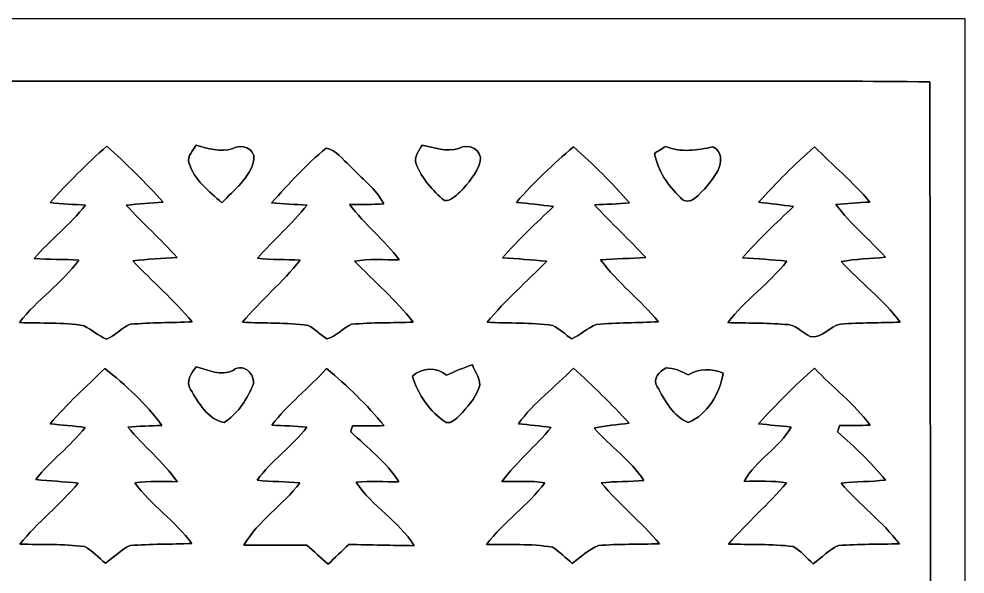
# Model space of a CAD drawing. Header units: centimetres. Extents: x -16.8 to 16.8, y -16.7 to 16.7.
# Drawn here: x 2.31 to 16.77, y 8.18 to 16.67 of the extents above; entities that cross this region are included whole.
import ezdxf

# ---------------------------------------------------------------- set-up
doc = ezdxf.new("R2010")
doc.units = ezdxf.units.CM
doc.header["$MEASUREMENT"] = 0
doc.layers.add('Layer 1', color=7, linetype='Continuous')

msp = doc.modelspace()

# ---------------------------------------------------------------- linework, layer by layer
at = {"layer": 'Layer 1', "color": 7}
for points, knots in [([(-16.77458, 16.66875), (-16.77458, 16.66875), (16.77458, 16.66875), (16.77458, 16.66875), (16.77458, 16.66875), (16.77458, 16.66875), (16.77458, -16.66875), (16.77458, -16.66875), (16.77458, -16.66875), (16.77458, -16.66875), (-16.77458, -16.66875), (-16.77458, -16.66875), (-16.77458, -16.66875), (-16.77458, -16.66875), (-16.77458, 16.66875), (-16.77458, 16.66875), (-16.77458, 16.66875), (-16.77458, 16.66875), (-16.77458, 16.66875), (-16.77458, 16.66875)], [0, 0, 0, 0, 0.16666667, 0.16666667, 0.16666667, 0.16666667, 0.33333333, 0.33333333, 0.33333333, 0.33333333, 0.5, 0.5, 0.5, 0.5, 0.66666667, 0.66666667, 0.66666667, 0.66666667, 1, 1, 1, 1]), ([(-16.24506, 15.71625), (-16.24577, 7.88458), (-16.24542, 0.05292), (-16.24542, -7.77875), (-16.24542, -7.77875), (-16.23801, -10.61014), (-16.26059, -13.44189), (-16.23413, -16.27293), (-16.23413, -16.27293), (-5.78379, -16.29198), (4.66619, -16.27329), (15.11653, -16.28211), (15.11653, -16.28211), (15.49224, -16.28281), (15.86865, -16.27858), (16.24436, -16.25494), (16.24436, -16.25494), (16.23942, -5.60176), (16.25953, 5.05213), (16.23448, 15.70531), (16.23448, 15.70531), (14.40356, 15.73071), (12.57265, 15.70919), (10.74208, 15.71625), (10.74208, 15.71625), (1.74625, 15.71625), (-7.24958, 15.7166), (-16.24506, 15.71625)], [0, 0, 0, 0, 0.125, 0.125, 0.125, 0.125, 0.25, 0.25, 0.25, 0.25, 0.375, 0.375, 0.375, 0.375, 0.5, 0.5, 0.5, 0.5, 0.625, 0.625, 0.625, 0.625, 0.75, 0.75, 0.75, 0.75, 1, 1, 1, 1]), ([(5.01932, 14.73764), (5.19994, 14.68437), (5.38974, 14.62687), (5.57671, 14.68579), (5.57671, 14.68579), (5.70936, 14.76904), (5.91891, 14.6872), (5.90268, 14.52069), (5.90268, 14.52069), (5.84588, 14.23811), (5.59647, 14.05396), (5.40949, 13.85535), (5.40949, 13.85535), (5.21829, 14.03526), (4.98052, 14.20495), (4.9089, 14.4713), (4.9089, 14.4713), (4.87609, 14.57501), (4.97452, 14.65509), (5.01932, 14.73764)], [0, 0, 0, 0, 0.16666667, 0.16666667, 0.16666667, 0.16666667, 0.33333333, 0.33333333, 0.33333333, 0.33333333, 0.5, 0.5, 0.5, 0.5, 0.66666667, 0.66666667, 0.66666667, 0.66666667, 1, 1, 1, 1]), ([(8.47302, 14.73941), (8.65611, 14.69919), (8.84484, 14.63216), (9.03323, 14.68614), (9.03323, 14.68614), (9.18386, 14.77927), (9.39871, 14.66391), (9.36202, 14.48611), (9.36202, 14.48611), (9.30663, 14.30655), (9.18034, 14.1538), (9.05051, 14.02115), (9.05051, 14.02115), (8.98243, 13.96436), (8.91152, 13.88181), (8.81486, 13.88957), (8.81486, 13.88957), (8.63565, 14.04302), (8.4642, 14.22717), (8.38024, 14.45119), (8.38024, 14.45119), (8.3379, 14.55773), (8.42998, 14.6498), (8.47302, 14.73941)], [0, 0, 0, 0, 0.14285714, 0.14285714, 0.14285714, 0.14285714, 0.28571429, 0.28571429, 0.28571429, 0.28571429, 0.42857143, 0.42857143, 0.42857143, 0.42857143, 0.57142857, 0.57142857, 0.57142857, 0.57142857, 0.71428571, 0.71428571, 0.71428571, 0.71428571, 1, 1, 1, 1]), ([(2.78377, 13.85923), (3.05717, 14.16156), (3.34363, 14.45295), (3.6516, 14.72071), (3.6516, 14.72071), (3.9564, 14.45472), (4.23933, 14.16473), (4.5145, 13.86805), (4.5145, 13.86805), (4.32506, 13.85252), (4.13667, 13.84582), (3.94935, 13.8176), (3.94935, 13.8176), (4.20088, 13.5449), (4.47851, 13.2969), (4.72722, 13.02103), (4.72722, 13.02103), (4.50039, 13.00409), (4.27355, 12.99527), (4.04812, 12.96776), (4.04812, 12.96776), (4.34975, 12.6559), (4.67713, 12.36839), (4.95935, 12.03748), (4.95935, 12.03748), (4.64256, 12.01949), (4.32435, 12.02655), (4.00826, 11.99797), (4.00826, 11.99797), (3.87844, 11.94082), (3.78001, 11.8297), (3.64984, 11.77255), (3.64984, 11.77255), (3.52425, 11.81911), (3.42371, 11.91472), (3.30588, 11.97504), (3.30588, 11.97504), (2.97956, 12.03149), (2.64654, 12.01032), (2.3174, 12.02514), (2.3174, 12.02514), (2.58304, 12.37721), (2.96721, 12.62062), (3.22439, 12.98081), (3.22439, 12.98081), (2.99685, 12.99175), (2.77001, 12.98787), (2.54318, 13.00374), (2.54318, 13.00374), (2.78765, 13.29161), (3.09421, 13.52162), (3.32634, 13.82042), (3.32634, 13.82042), (3.14466, 13.83489), (2.96333, 13.83065), (2.78377, 13.85923)], [0, 0, 0, 0, 0.06666667, 0.06666667, 0.06666667, 0.06666667, 0.13333333, 0.13333333, 0.13333333, 0.13333333, 0.2, 0.2, 0.2, 0.2, 0.26666667, 0.26666667, 0.26666667, 0.26666667, 0.33333333, 0.33333333, 0.33333333, 0.33333333, 0.4, 0.4, 0.4, 0.4, 0.46666667, 0.46666667, 0.46666667, 0.46666667, 0.53333333, 0.53333333, 0.53333333, 0.53333333, 0.6, 0.6, 0.6, 0.6, 0.66666667, 0.66666667, 0.66666667, 0.66666667, 0.73333333, 0.73333333, 0.73333333, 0.73333333, 0.8, 0.8, 0.8, 0.8, 0.86666667, 0.86666667, 0.86666667, 0.86666667, 1, 1, 1, 1]), ([(7.00581, 14.69214), (7.16068, 14.66709), (7.2517, 14.51469), (7.36812, 14.42367), (7.36812, 14.42367), (7.54204, 14.23211), (7.77028, 14.07548), (7.88776, 13.83947), (7.88776, 13.83947), (7.71313, 13.82783), (7.53816, 13.83489), (7.36424, 13.8303), (7.36424, 13.8303), (7.59284, 13.52621), (7.89552, 13.28737), (8.12377, 12.98328), (8.12377, 12.98328), (7.89481, 12.98222), (7.66374, 13.00445), (7.43761, 12.96317), (7.43761, 12.96317), (7.74312, 12.65837), (8.06732, 12.3698), (8.3372, 12.03149), (8.3372, 12.03149), (8.02287, 12.01843), (7.70784, 12.02725), (7.39528, 11.99833), (7.39528, 11.99833), (7.25981, 11.94012), (7.15998, 11.81488), (7.0164, 11.77396), (7.0164, 11.77396), (6.91762, 11.83781), (6.83542, 11.92495), (6.73171, 11.98069), (6.73171, 11.98069), (6.39833, 12.02761), (6.06143, 12.00997), (5.72699, 12.03113), (5.72699, 12.03113), (6.00498, 12.36204), (6.33977, 12.64109), (6.61035, 12.97834), (6.61035, 12.97834), (6.39233, 12.99139), (6.17467, 12.98222), (5.95771, 13.00762), (5.95771, 13.00762), (6.19972, 13.28843), (6.48335, 13.53114), (6.71442, 13.82148), (6.71442, 13.82148), (6.53239, 13.83524), (6.35141, 13.83347), (6.17079, 13.85605), (6.17079, 13.85605), (6.43643, 14.14639), (6.70031, 14.44272), (7.00581, 14.69214)], [0, 0, 0, 0, 0.0625, 0.0625, 0.0625, 0.0625, 0.125, 0.125, 0.125, 0.125, 0.1875, 0.1875, 0.1875, 0.1875, 0.25, 0.25, 0.25, 0.25, 0.3125, 0.3125, 0.3125, 0.3125, 0.375, 0.375, 0.375, 0.375, 0.4375, 0.4375, 0.4375, 0.4375, 0.5, 0.5, 0.5, 0.5, 0.5625, 0.5625, 0.5625, 0.5625, 0.625, 0.625, 0.625, 0.625, 0.6875, 0.6875, 0.6875, 0.6875, 0.75, 0.75, 0.75, 0.75, 0.8125, 0.8125, 0.8125, 0.8125, 0.875, 0.875, 0.875, 0.875, 1, 1, 1, 1]), ([(9.91411, 13.86311), (10.18152, 14.16897), (10.47679, 14.44942), (10.78689, 14.71189), (10.78689, 14.71189), (11.09098, 14.44625), (11.37497, 14.15803), (11.64519, 13.85782), (11.64519, 13.85782), (11.46739, 13.83277), (11.28536, 13.837), (11.10756, 13.82466), (11.10756, 13.82466), (11.36156, 13.54878), (11.64026, 13.29655), (11.89108, 13.01715), (11.89108, 13.01715), (11.66036, 13.00621), (11.43035, 12.9988), (11.20069, 12.98504), (11.20069, 12.98504), (11.4614, 12.63932), (11.80747, 12.36909), (12.08581, 12.03819), (12.08581, 12.03819), (11.76972, 12.01914), (11.45187, 12.02655), (11.13755, 11.99374), (11.13755, 11.99374), (11.00067, 11.94259), (10.89413, 11.83358), (10.76043, 11.77784), (10.76043, 11.77784), (10.66059, 11.84099), (10.57592, 11.92565), (10.4708, 11.97927), (10.4708, 11.97927), (10.13777, 12.02796), (9.80087, 12.00961), (9.46644, 12.03113), (9.46644, 12.03113), (9.74619, 12.36486), (10.07251, 12.65343), (10.37802, 12.96211), (10.37802, 12.96211), (10.15259, 12.98469), (9.92717, 12.99916), (9.70209, 13.01538), (9.70209, 13.01538), (9.94481, 13.29302), (10.21503, 13.54455), (10.48138, 13.7989), (10.48138, 13.7989), (10.29264, 13.82607), (10.1032, 13.84265), (9.91411, 13.86311)], [0, 0, 0, 0, 0.06666667, 0.06666667, 0.06666667, 0.06666667, 0.13333333, 0.13333333, 0.13333333, 0.13333333, 0.2, 0.2, 0.2, 0.2, 0.26666667, 0.26666667, 0.26666667, 0.26666667, 0.33333333, 0.33333333, 0.33333333, 0.33333333, 0.4, 0.4, 0.4, 0.4, 0.46666667, 0.46666667, 0.46666667, 0.46666667, 0.53333333, 0.53333333, 0.53333333, 0.53333333, 0.6, 0.6, 0.6, 0.6, 0.66666667, 0.66666667, 0.66666667, 0.66666667, 0.73333333, 0.73333333, 0.73333333, 0.73333333, 0.8, 0.8, 0.8, 0.8, 0.86666667, 0.86666667, 0.86666667, 0.86666667, 1, 1, 1, 1]), ([(12.19517, 14.71789), (12.43471, 14.61735), (12.67777, 14.66286), (12.91978, 14.71224), (12.91978, 14.71224), (13.06336, 14.65086), (13.05948, 14.46777), (12.99351, 14.34712), (12.99351, 14.34712), (12.90073, 14.18766), (12.78255, 14.04056), (12.63897, 13.92449), (12.63897, 13.92449), (12.579, 13.87263), (12.46964, 13.85923), (12.42342, 13.93966), (12.42342, 13.93966), (12.23151, 14.11993), (12.07382, 14.34818), (12.02761, 14.61206), (12.02761, 14.61206), (12.08299, 14.64698), (12.13908, 14.68261), (12.19517, 14.71789)], [0, 0, 0, 0, 0.14285714, 0.14285714, 0.14285714, 0.14285714, 0.28571429, 0.28571429, 0.28571429, 0.28571429, 0.42857143, 0.42857143, 0.42857143, 0.42857143, 0.57142857, 0.57142857, 0.57142857, 0.57142857, 0.71428571, 0.71428571, 0.71428571, 0.71428571, 1, 1, 1, 1]), ([(13.61863, 13.86346), (13.88674, 14.16191), (14.17073, 14.44625), (14.47059, 14.71366), (14.47059, 14.71366), (14.75211, 14.43143), (15.06079, 14.17496), (15.31761, 13.8684), (15.31761, 13.8684), (15.14369, 13.8557), (14.97224, 13.84441), (14.80009, 13.82995), (14.80009, 13.82995), (15.02022, 13.53291), (15.31056, 13.29761), (15.55679, 13.0235), (15.55679, 13.0235), (15.32996, 13.00268), (15.10242, 12.99739), (14.87876, 12.95717), (14.87876, 12.95717), (15.17156, 12.64109), (15.5261, 12.38074), (15.78222, 12.03113), (15.78222, 12.03113), (15.47812, 12.02055), (15.17368, 12.02302), (14.87099, 12.00079), (14.87099, 12.00079), (14.70342, 11.96975), (14.59159, 11.78101), (14.40815, 11.80924), (14.40815, 11.80924), (14.27833, 11.87309), (14.17955, 12.00362), (14.02009, 11.99621), (14.02009, 11.99621), (13.72941, 12.0209), (13.43836, 12.01349), (13.14767, 12.02443), (13.14767, 12.02443), (13.40979, 12.37192), (13.78303, 12.61745), (14.04761, 12.96352), (14.04761, 12.96352), (13.82183, 12.9854), (13.59606, 12.99951), (13.37098, 13.01503), (13.37098, 13.01503), (13.61369, 13.29267), (13.88357, 13.5442), (14.15027, 13.79855), (14.15027, 13.79855), (13.97317, 13.8243), (13.79573, 13.843), (13.61863, 13.86346)], [0, 0, 0, 0, 0.06666667, 0.06666667, 0.06666667, 0.06666667, 0.13333333, 0.13333333, 0.13333333, 0.13333333, 0.2, 0.2, 0.2, 0.2, 0.26666667, 0.26666667, 0.26666667, 0.26666667, 0.33333333, 0.33333333, 0.33333333, 0.33333333, 0.4, 0.4, 0.4, 0.4, 0.46666667, 0.46666667, 0.46666667, 0.46666667, 0.53333333, 0.53333333, 0.53333333, 0.53333333, 0.6, 0.6, 0.6, 0.6, 0.66666667, 0.66666667, 0.66666667, 0.66666667, 0.73333333, 0.73333333, 0.73333333, 0.73333333, 0.8, 0.8, 0.8, 0.8, 0.86666667, 0.86666667, 0.86666667, 0.86666667, 1, 1, 1, 1]), ([(5.01791, 11.3471), (5.20206, 11.29594), (5.39538, 11.20493), (5.58271, 11.29347), (5.58271, 11.29347), (5.75204, 11.43071), (5.97076, 11.18905), (5.87057, 11.02995), (5.87057, 11.02995), (5.77286, 10.82675), (5.64303, 10.61508), (5.44548, 10.4962), (5.44548, 10.4962), (5.2003, 10.53747), (5.05072, 10.79959), (4.93395, 11.00208), (4.93395, 11.00208), (4.85105, 11.12591), (4.94347, 11.24832), (5.01791, 11.3471)], [0, 0, 0, 0, 0.16666667, 0.16666667, 0.16666667, 0.16666667, 0.33333333, 0.33333333, 0.33333333, 0.33333333, 0.5, 0.5, 0.5, 0.5, 0.66666667, 0.66666667, 0.66666667, 0.66666667, 1, 1, 1, 1]), ([(2.78377, 10.47609), (3.03918, 10.78054), (3.34222, 11.04089), (3.62021, 11.32417), (3.62021, 11.32417), (3.94264, 11.06734), (4.24886, 10.78547), (4.49439, 10.45245), (4.49439, 10.45245), (4.32012, 10.4454), (4.14584, 10.44011), (3.97228, 10.42494), (3.97228, 10.42494), (4.21675, 10.13919), (4.50815, 9.89506), (4.7311, 9.59062), (4.7311, 9.59062), (4.51379, 9.59097), (4.29542, 9.60367), (4.07917, 9.57404), (4.07917, 9.57404), (4.33035, 9.22902), (4.69971, 8.98984), (4.953, 8.64552), (4.953, 8.64552), (4.63762, 8.63177), (4.32153, 8.63882), (4.0072, 8.61377), (4.0072, 8.61377), (3.8668, 8.55027), (3.75603, 8.43421), (3.63114, 8.34496), (3.63114, 8.34496), (3.52531, 8.42962), (3.43323, 8.53475), (3.31294, 8.59861), (3.31294, 8.59861), (2.98485, 8.63953), (2.65395, 8.62612), (2.32481, 8.636), (2.32481, 8.636), (2.59292, 8.9722), (2.93899, 9.23643), (3.21345, 9.56733), (3.21345, 9.56733), (2.99826, 9.59167), (2.78201, 9.60226), (2.56681, 9.62237), (2.56681, 9.62237), (2.78906, 9.91517), (3.09633, 10.13072), (3.32281, 10.4207), (3.32281, 10.4207), (3.1429, 10.44187), (2.96333, 10.45774), (2.78377, 10.47609)], [0, 0, 0, 0, 0.06666667, 0.06666667, 0.06666667, 0.06666667, 0.13333333, 0.13333333, 0.13333333, 0.13333333, 0.2, 0.2, 0.2, 0.2, 0.26666667, 0.26666667, 0.26666667, 0.26666667, 0.33333333, 0.33333333, 0.33333333, 0.33333333, 0.4, 0.4, 0.4, 0.4, 0.46666667, 0.46666667, 0.46666667, 0.46666667, 0.53333333, 0.53333333, 0.53333333, 0.53333333, 0.6, 0.6, 0.6, 0.6, 0.66666667, 0.66666667, 0.66666667, 0.66666667, 0.73333333, 0.73333333, 0.73333333, 0.73333333, 0.8, 0.8, 0.8, 0.8, 0.86666667, 0.86666667, 0.86666667, 0.86666667, 1, 1, 1, 1]), ([(6.17573, 10.45527), (6.41985, 10.77701), (6.74299, 11.02325), (7.01252, 11.32134), (7.01252, 11.32134), (7.33213, 11.05782), (7.62776, 10.76537), (7.89411, 10.44857), (7.89411, 10.44857), (7.73254, 10.44399), (7.56955, 10.44751), (7.40869, 10.4454), (7.40869, 10.4454), (7.40234, 10.42211), (7.38893, 10.37519), (7.38223, 10.35191), (7.38223, 10.35191), (7.64117, 10.11343), (7.92515, 9.88907), (8.11742, 9.58991), (8.11742, 9.58991), (7.89905, 9.5885), (7.68068, 9.60226), (7.46301, 9.5825), (7.46301, 9.5825), (7.70502, 9.21173), (8.11883, 8.98913), (8.35342, 8.61201), (8.35342, 8.61201), (8.01934, 8.61448), (7.68526, 8.62683), (7.35189, 8.63), (7.35189, 8.63), (7.24606, 8.53052), (7.14163, 8.42962), (7.0358, 8.32979), (7.0358, 8.32979), (6.92573, 8.42469), (6.81778, 8.52311), (6.71019, 8.61942), (6.71019, 8.61942), (6.38881, 8.6233), (6.06813, 8.6173), (5.7471, 8.61836), (5.7471, 8.61836), (5.969, 8.99195), (6.34365, 9.23431), (6.60576, 9.57474), (6.60576, 9.57474), (6.38739, 9.59062), (6.16832, 9.58991), (5.9503, 9.61425), (5.9503, 9.61425), (6.16832, 9.91552), (6.48547, 10.12825), (6.71054, 10.42388), (6.71054, 10.42388), (6.53239, 10.44222), (6.35423, 10.44646), (6.17573, 10.45527)], [0, 0, 0, 0, 0.0625, 0.0625, 0.0625, 0.0625, 0.125, 0.125, 0.125, 0.125, 0.1875, 0.1875, 0.1875, 0.1875, 0.25, 0.25, 0.25, 0.25, 0.3125, 0.3125, 0.3125, 0.3125, 0.375, 0.375, 0.375, 0.375, 0.4375, 0.4375, 0.4375, 0.4375, 0.5, 0.5, 0.5, 0.5, 0.5625, 0.5625, 0.5625, 0.5625, 0.625, 0.625, 0.625, 0.625, 0.6875, 0.6875, 0.6875, 0.6875, 0.75, 0.75, 0.75, 0.75, 0.8125, 0.8125, 0.8125, 0.8125, 0.875, 0.875, 0.875, 0.875, 1, 1, 1, 1]), ([(8.32485, 11.20599), (8.47584, 11.33475), (8.6935, 11.35098), (8.84731, 11.21833), (8.84731, 11.21833), (8.97608, 11.27866), (9.1059, 11.33404), (9.24207, 11.37708), (9.24207, 11.37708), (9.27911, 11.26278), (9.39412, 11.14707), (9.3405, 11.01937), (9.3405, 11.01937), (9.28123, 10.85885), (9.15952, 10.72833), (9.04522, 10.6045), (9.04522, 10.6045), (8.99019, 10.55264), (8.92634, 10.47926), (8.84132, 10.49584), (8.84132, 10.49584), (8.59084, 10.66094), (8.40881, 10.91882), (8.32485, 11.20599)], [0, 0, 0, 0, 0.14285714, 0.14285714, 0.14285714, 0.14285714, 0.28571429, 0.28571429, 0.28571429, 0.28571429, 0.42857143, 0.42857143, 0.42857143, 0.42857143, 0.57142857, 0.57142857, 0.57142857, 0.57142857, 0.71428571, 0.71428571, 0.71428571, 0.71428571, 1, 1, 1, 1]), ([(9.94445, 10.47715), (10.17905, 10.8017), (10.50784, 11.04124), (10.78653, 11.32523), (10.78653, 11.32523), (11.0871, 11.06311), (11.36579, 10.77701), (11.63814, 10.48597), (11.63814, 10.48597), (11.45928, 10.46268), (11.28042, 10.45175), (11.10544, 10.41012), (11.10544, 10.41012), (11.34498, 10.13107), (11.66213, 9.92011), (11.86427, 9.60896), (11.86427, 9.60896), (11.64731, 9.58427), (11.42788, 9.60226), (11.21198, 9.57121), (11.21198, 9.57121), (11.48891, 9.24172), (11.82829, 8.97114), (12.10381, 8.64094), (12.10381, 8.64094), (11.7916, 8.63106), (11.47868, 8.63917), (11.16789, 8.61448), (11.16789, 8.61448), (11.01831, 8.55204), (10.89766, 8.43633), (10.76713, 8.34143), (10.76713, 8.34143), (10.66765, 8.42504), (10.57628, 8.52064), (10.46445, 8.58802), (10.46445, 8.58802), (10.13284, 8.64694), (9.79417, 8.62259), (9.45938, 8.63247), (9.45938, 8.63247), (9.72291, 8.97819), (10.09368, 9.22549), (10.3505, 9.57545), (10.3505, 9.57545), (10.13248, 9.60684), (9.91164, 9.59238), (9.69257, 9.59273), (9.69257, 9.59273), (9.91764, 9.89224), (10.20657, 10.1346), (10.44822, 10.42), (10.44822, 10.42), (10.27994, 10.44116), (10.11167, 10.4588), (9.94445, 10.47715)], [0, 0, 0, 0, 0.06666667, 0.06666667, 0.06666667, 0.06666667, 0.13333333, 0.13333333, 0.13333333, 0.13333333, 0.2, 0.2, 0.2, 0.2, 0.26666667, 0.26666667, 0.26666667, 0.26666667, 0.33333333, 0.33333333, 0.33333333, 0.33333333, 0.4, 0.4, 0.4, 0.4, 0.46666667, 0.46666667, 0.46666667, 0.46666667, 0.53333333, 0.53333333, 0.53333333, 0.53333333, 0.6, 0.6, 0.6, 0.6, 0.66666667, 0.66666667, 0.66666667, 0.66666667, 0.73333333, 0.73333333, 0.73333333, 0.73333333, 0.8, 0.8, 0.8, 0.8, 0.86666667, 0.86666667, 0.86666667, 0.86666667, 1, 1, 1, 1]), ([(12.20223, 11.32981), (12.325, 11.33334), (12.43577, 11.27901), (12.54196, 11.22574), (12.54196, 11.22574), (12.70423, 11.32311), (12.90214, 11.32487), (13.07465, 11.2522), (13.07465, 11.2522), (13.0302, 10.94352), (12.83829, 10.61508), (12.5409, 10.49726), (12.5409, 10.49726), (12.31618, 10.58439), (12.18106, 10.83769), (12.06923, 11.0423), (12.06923, 11.0423), (11.98915, 11.17212), (12.10204, 11.27831), (12.20223, 11.32981)], [0, 0, 0, 0, 0.16666667, 0.16666667, 0.16666667, 0.16666667, 0.33333333, 0.33333333, 0.33333333, 0.33333333, 0.5, 0.5, 0.5, 0.5, 0.66666667, 0.66666667, 0.66666667, 0.66666667, 1, 1, 1, 1]), ([(13.61828, 10.47503), (13.88569, 10.77524), (14.17073, 11.05994), (14.47094, 11.32734), (14.47094, 11.32734), (14.74893, 11.03277), (15.08301, 10.78653), (15.32114, 10.45598), (15.32114, 10.45598), (15.16521, 10.44716), (15.00893, 10.45281), (14.85336, 10.44998), (14.85336, 10.44998), (14.84665, 10.42564), (14.83289, 10.37661), (14.82619, 10.35191), (14.82619, 10.35191), (15.08654, 10.12402), (15.33772, 9.88448), (15.55715, 9.61602), (15.55715, 9.61602), (15.33243, 9.5885), (15.10559, 9.59273), (14.88087, 9.56874), (14.88087, 9.56874), (15.1571, 9.2389), (15.50882, 8.98031), (15.7734, 8.64094), (15.7734, 8.64094), (15.46119, 8.63071), (15.14828, 8.63917), (14.83748, 8.61413), (14.83748, 8.61413), (14.69355, 8.54851), (14.58066, 8.42892), (14.45225, 8.33684), (14.45225, 8.33684), (14.34994, 8.42504), (14.26386, 8.53511), (14.14392, 8.60002), (14.14392, 8.60002), (13.81619, 8.63882), (13.48599, 8.62683), (13.15755, 8.636), (13.15755, 8.636), (13.43977, 8.96126), (13.76574, 9.2456), (14.04549, 9.57333), (14.04549, 9.57333), (13.8303, 9.60649), (13.61228, 9.59979), (13.39568, 9.5945), (13.39568, 9.5945), (13.57418, 9.92152), (13.93331, 10.10073), (14.1157, 10.42705), (14.1157, 10.42705), (13.94883, 10.44469), (13.78373, 10.45916), (13.61828, 10.47503)], [0, 0, 0, 0, 0.0625, 0.0625, 0.0625, 0.0625, 0.125, 0.125, 0.125, 0.125, 0.1875, 0.1875, 0.1875, 0.1875, 0.25, 0.25, 0.25, 0.25, 0.3125, 0.3125, 0.3125, 0.3125, 0.375, 0.375, 0.375, 0.375, 0.4375, 0.4375, 0.4375, 0.4375, 0.5, 0.5, 0.5, 0.5, 0.5625, 0.5625, 0.5625, 0.5625, 0.625, 0.625, 0.625, 0.625, 0.6875, 0.6875, 0.6875, 0.6875, 0.75, 0.75, 0.75, 0.75, 0.8125, 0.8125, 0.8125, 0.8125, 0.875, 0.875, 0.875, 0.875, 1, 1, 1, 1])]:
    msp.add_open_spline(points, degree=3, knots=knots, dxfattribs=at)
at = {"layer": 'Layer 1', "color": 252}
for points, knots in [([(-16.24506, 15.71625), (-7.24958, 15.7166), (1.74625, 15.71625), (10.74208, 15.71625), (10.74208, 15.71625), (12.57265, 15.70919), (14.40356, 15.73071), (16.23448, 15.70531), (16.23448, 15.70531), (16.25953, 5.05213), (16.23942, -5.60176), (16.24436, -16.25494), (16.24436, -16.25494), (15.86865, -16.27858), (15.49224, -16.28281), (15.11653, -16.28211), (15.11653, -16.28211), (4.66619, -16.27329), (-5.78379, -16.29198), (-16.23413, -16.27293), (-16.23413, -16.27293), (-16.26059, -13.44189), (-16.23801, -10.61014), (-16.24542, -7.77875), (-16.24542, -7.77875), (-16.24542, 0.05292), (-16.24577, 7.88458), (-16.24506, 15.71625), (-16.24506, 15.71625), (-16.24506, 15.71625), (-16.24506, 15.71625), (-16.24506, 15.71625)], [0, 0, 0, 0, 0.11111111, 0.11111111, 0.11111111, 0.11111111, 0.22222222, 0.22222222, 0.22222222, 0.22222222, 0.33333333, 0.33333333, 0.33333333, 0.33333333, 0.44444444, 0.44444444, 0.44444444, 0.44444444, 0.55555556, 0.55555556, 0.55555556, 0.55555556, 0.66666667, 0.66666667, 0.66666667, 0.66666667, 0.77777778, 0.77777778, 0.77777778, 0.77777778, 1, 1, 1, 1]), ([(5.01932, 14.73764), (4.97452, 14.65509), (4.87609, 14.57501), (4.9089, 14.4713), (4.9089, 14.4713), (4.98052, 14.20495), (5.21829, 14.03526), (5.40949, 13.85535), (5.40949, 13.85535), (5.59647, 14.05396), (5.84588, 14.23811), (5.90268, 14.52069), (5.90268, 14.52069), (5.91891, 14.6872), (5.70936, 14.76904), (5.57671, 14.68579), (5.57671, 14.68579), (5.38974, 14.62687), (5.19994, 14.68437), (5.01932, 14.73764), (5.01932, 14.73764), (5.01932, 14.73764), (5.01932, 14.73764), (5.01932, 14.73764)], [0, 0, 0, 0, 0.14285714, 0.14285714, 0.14285714, 0.14285714, 0.28571429, 0.28571429, 0.28571429, 0.28571429, 0.42857143, 0.42857143, 0.42857143, 0.42857143, 0.57142857, 0.57142857, 0.57142857, 0.57142857, 0.71428571, 0.71428571, 0.71428571, 0.71428571, 1, 1, 1, 1]), ([(8.47302, 14.73941), (8.42998, 14.6498), (8.3379, 14.55773), (8.38024, 14.45119), (8.38024, 14.45119), (8.4642, 14.22717), (8.63565, 14.04302), (8.81486, 13.88957), (8.81486, 13.88957), (8.91152, 13.88181), (8.98243, 13.96436), (9.05051, 14.02115), (9.05051, 14.02115), (9.18034, 14.1538), (9.30663, 14.30655), (9.36202, 14.48611), (9.36202, 14.48611), (9.39871, 14.66391), (9.18386, 14.77927), (9.03323, 14.68614), (9.03323, 14.68614), (8.84484, 14.63216), (8.65611, 14.69919), (8.47302, 14.73941), (8.47302, 14.73941), (8.47302, 14.73941), (8.47302, 14.73941), (8.47302, 14.73941)], [0, 0, 0, 0, 0.125, 0.125, 0.125, 0.125, 0.25, 0.25, 0.25, 0.25, 0.375, 0.375, 0.375, 0.375, 0.5, 0.5, 0.5, 0.5, 0.625, 0.625, 0.625, 0.625, 0.75, 0.75, 0.75, 0.75, 1, 1, 1, 1]), ([(2.78377, 13.85923), (2.96333, 13.83065), (3.14466, 13.83489), (3.32634, 13.82042), (3.32634, 13.82042), (3.09421, 13.52162), (2.78765, 13.29161), (2.54318, 13.00374), (2.54318, 13.00374), (2.77001, 12.98787), (2.99685, 12.99175), (3.22439, 12.98081), (3.22439, 12.98081), (2.96721, 12.62062), (2.58304, 12.37721), (2.3174, 12.02514), (2.3174, 12.02514), (2.64654, 12.01032), (2.97956, 12.03149), (3.30588, 11.97504), (3.30588, 11.97504), (3.42371, 11.91472), (3.52425, 11.81911), (3.64984, 11.77255), (3.64984, 11.77255), (3.78001, 11.8297), (3.87844, 11.94082), (4.00826, 11.99797), (4.00826, 11.99797), (4.32435, 12.02655), (4.64256, 12.01949), (4.95935, 12.03748), (4.95935, 12.03748), (4.67713, 12.36839), (4.34975, 12.6559), (4.04812, 12.96776), (4.04812, 12.96776), (4.27355, 12.99527), (4.50039, 13.00409), (4.72722, 13.02103), (4.72722, 13.02103), (4.47851, 13.2969), (4.20088, 13.5449), (3.94935, 13.8176), (3.94935, 13.8176), (4.13667, 13.84582), (4.32506, 13.85252), (4.5145, 13.86805), (4.5145, 13.86805), (4.23933, 14.16473), (3.9564, 14.45472), (3.6516, 14.72071), (3.6516, 14.72071), (3.34363, 14.45295), (3.05717, 14.16156), (2.78377, 13.85923), (2.78377, 13.85923), (2.78377, 13.85923), (2.78377, 13.85923), (2.78377, 13.85923)], [0, 0, 0, 0, 0.0625, 0.0625, 0.0625, 0.0625, 0.125, 0.125, 0.125, 0.125, 0.1875, 0.1875, 0.1875, 0.1875, 0.25, 0.25, 0.25, 0.25, 0.3125, 0.3125, 0.3125, 0.3125, 0.375, 0.375, 0.375, 0.375, 0.4375, 0.4375, 0.4375, 0.4375, 0.5, 0.5, 0.5, 0.5, 0.5625, 0.5625, 0.5625, 0.5625, 0.625, 0.625, 0.625, 0.625, 0.6875, 0.6875, 0.6875, 0.6875, 0.75, 0.75, 0.75, 0.75, 0.8125, 0.8125, 0.8125, 0.8125, 0.875, 0.875, 0.875, 0.875, 1, 1, 1, 1]), ([(7.00581, 14.69214), (6.70031, 14.44272), (6.43643, 14.14639), (6.17079, 13.85605), (6.17079, 13.85605), (6.35141, 13.83347), (6.53239, 13.83524), (6.71442, 13.82148), (6.71442, 13.82148), (6.48335, 13.53114), (6.19972, 13.28843), (5.95771, 13.00762), (5.95771, 13.00762), (6.17467, 12.98222), (6.39233, 12.99139), (6.61035, 12.97834), (6.61035, 12.97834), (6.33977, 12.64109), (6.00498, 12.36204), (5.72699, 12.03113), (5.72699, 12.03113), (6.06143, 12.00997), (6.39833, 12.02761), (6.73171, 11.98069), (6.73171, 11.98069), (6.83542, 11.92495), (6.91762, 11.83781), (7.0164, 11.77396), (7.0164, 11.77396), (7.15998, 11.81488), (7.25981, 11.94012), (7.39528, 11.99833), (7.39528, 11.99833), (7.70784, 12.02725), (8.02287, 12.01843), (8.3372, 12.03149), (8.3372, 12.03149), (8.06732, 12.3698), (7.74312, 12.65837), (7.43761, 12.96317), (7.43761, 12.96317), (7.66374, 13.00445), (7.89481, 12.98222), (8.12377, 12.98328), (8.12377, 12.98328), (7.89552, 13.28737), (7.59284, 13.52621), (7.36424, 13.8303), (7.36424, 13.8303), (7.53816, 13.83489), (7.71313, 13.82783), (7.88776, 13.83947), (7.88776, 13.83947), (7.77028, 14.07548), (7.54204, 14.23211), (7.36812, 14.42367), (7.36812, 14.42367), (7.2517, 14.51469), (7.16068, 14.66709), (7.00581, 14.69214), (7.00581, 14.69214), (7.00581, 14.69214), (7.00581, 14.69214), (7.00581, 14.69214)], [0, 0, 0, 0, 0.05882353, 0.05882353, 0.05882353, 0.05882353, 0.11764706, 0.11764706, 0.11764706, 0.11764706, 0.17647059, 0.17647059, 0.17647059, 0.17647059, 0.23529412, 0.23529412, 0.23529412, 0.23529412, 0.29411765, 0.29411765, 0.29411765, 0.29411765, 0.35294118, 0.35294118, 0.35294118, 0.35294118, 0.41176471, 0.41176471, 0.41176471, 0.41176471, 0.47058824, 0.47058824, 0.47058824, 0.47058824, 0.52941176, 0.52941176, 0.52941176, 0.52941176, 0.58823529, 0.58823529, 0.58823529, 0.58823529, 0.64705882, 0.64705882, 0.64705882, 0.64705882, 0.70588235, 0.70588235, 0.70588235, 0.70588235, 0.76470588, 0.76470588, 0.76470588, 0.76470588, 0.82352941, 0.82352941, 0.82352941, 0.82352941, 0.88235294, 0.88235294, 0.88235294, 0.88235294, 1, 1, 1, 1]), ([(9.91411, 13.86311), (10.1032, 13.84265), (10.29264, 13.82607), (10.48138, 13.7989), (10.48138, 13.7989), (10.21503, 13.54455), (9.94481, 13.29302), (9.70209, 13.01538), (9.70209, 13.01538), (9.92717, 12.99916), (10.15259, 12.98469), (10.37802, 12.96211), (10.37802, 12.96211), (10.07251, 12.65343), (9.74619, 12.36486), (9.46644, 12.03113), (9.46644, 12.03113), (9.80087, 12.00961), (10.13777, 12.02796), (10.4708, 11.97927), (10.4708, 11.97927), (10.57592, 11.92565), (10.66059, 11.84099), (10.76043, 11.77784), (10.76043, 11.77784), (10.89413, 11.83358), (11.00067, 11.94259), (11.13755, 11.99374), (11.13755, 11.99374), (11.45187, 12.02655), (11.76972, 12.01914), (12.08581, 12.03819), (12.08581, 12.03819), (11.80747, 12.36909), (11.4614, 12.63932), (11.20069, 12.98504), (11.20069, 12.98504), (11.43035, 12.9988), (11.66036, 13.00621), (11.89108, 13.01715), (11.89108, 13.01715), (11.64026, 13.29655), (11.36156, 13.54878), (11.10756, 13.82466), (11.10756, 13.82466), (11.28536, 13.837), (11.46739, 13.83277), (11.64519, 13.85782), (11.64519, 13.85782), (11.37497, 14.15803), (11.09098, 14.44625), (10.78689, 14.71189), (10.78689, 14.71189), (10.47679, 14.44942), (10.18152, 14.16897), (9.91411, 13.86311), (9.91411, 13.86311), (9.91411, 13.86311), (9.91411, 13.86311), (9.91411, 13.86311)], [0, 0, 0, 0, 0.0625, 0.0625, 0.0625, 0.0625, 0.125, 0.125, 0.125, 0.125, 0.1875, 0.1875, 0.1875, 0.1875, 0.25, 0.25, 0.25, 0.25, 0.3125, 0.3125, 0.3125, 0.3125, 0.375, 0.375, 0.375, 0.375, 0.4375, 0.4375, 0.4375, 0.4375, 0.5, 0.5, 0.5, 0.5, 0.5625, 0.5625, 0.5625, 0.5625, 0.625, 0.625, 0.625, 0.625, 0.6875, 0.6875, 0.6875, 0.6875, 0.75, 0.75, 0.75, 0.75, 0.8125, 0.8125, 0.8125, 0.8125, 0.875, 0.875, 0.875, 0.875, 1, 1, 1, 1]), ([(12.19517, 14.71789), (12.13908, 14.68261), (12.08299, 14.64698), (12.02761, 14.61206), (12.02761, 14.61206), (12.07382, 14.34818), (12.23151, 14.11993), (12.42342, 13.93966), (12.42342, 13.93966), (12.46964, 13.85923), (12.579, 13.87263), (12.63897, 13.92449), (12.63897, 13.92449), (12.78255, 14.04056), (12.90073, 14.18766), (12.99351, 14.34712), (12.99351, 14.34712), (13.05948, 14.46777), (13.06336, 14.65086), (12.91978, 14.71224), (12.91978, 14.71224), (12.67777, 14.66286), (12.43471, 14.61735), (12.19517, 14.71789), (12.19517, 14.71789), (12.19517, 14.71789), (12.19517, 14.71789), (12.19517, 14.71789)], [0, 0, 0, 0, 0.125, 0.125, 0.125, 0.125, 0.25, 0.25, 0.25, 0.25, 0.375, 0.375, 0.375, 0.375, 0.5, 0.5, 0.5, 0.5, 0.625, 0.625, 0.625, 0.625, 0.75, 0.75, 0.75, 0.75, 1, 1, 1, 1]), ([(13.61863, 13.86346), (13.79573, 13.843), (13.97317, 13.8243), (14.15027, 13.79855), (14.15027, 13.79855), (13.88357, 13.5442), (13.61369, 13.29267), (13.37098, 13.01503), (13.37098, 13.01503), (13.59606, 12.99951), (13.82183, 12.9854), (14.04761, 12.96352), (14.04761, 12.96352), (13.78303, 12.61745), (13.40979, 12.37192), (13.14767, 12.02443), (13.14767, 12.02443), (13.43836, 12.01349), (13.72941, 12.0209), (14.02009, 11.99621), (14.02009, 11.99621), (14.17955, 12.00362), (14.27833, 11.87309), (14.40815, 11.80924), (14.40815, 11.80924), (14.59159, 11.78101), (14.70342, 11.96975), (14.87099, 12.00079), (14.87099, 12.00079), (15.17368, 12.02302), (15.47812, 12.02055), (15.78222, 12.03113), (15.78222, 12.03113), (15.5261, 12.38074), (15.17156, 12.64109), (14.87876, 12.95717), (14.87876, 12.95717), (15.10242, 12.99739), (15.32996, 13.00268), (15.55679, 13.0235), (15.55679, 13.0235), (15.31056, 13.29761), (15.02022, 13.53291), (14.80009, 13.82995), (14.80009, 13.82995), (14.97224, 13.84441), (15.14369, 13.8557), (15.31761, 13.8684), (15.31761, 13.8684), (15.06079, 14.17496), (14.75211, 14.43143), (14.47059, 14.71366), (14.47059, 14.71366), (14.17073, 14.44625), (13.88674, 14.16191), (13.61863, 13.86346), (13.61863, 13.86346), (13.61863, 13.86346), (13.61863, 13.86346), (13.61863, 13.86346)], [0, 0, 0, 0, 0.0625, 0.0625, 0.0625, 0.0625, 0.125, 0.125, 0.125, 0.125, 0.1875, 0.1875, 0.1875, 0.1875, 0.25, 0.25, 0.25, 0.25, 0.3125, 0.3125, 0.3125, 0.3125, 0.375, 0.375, 0.375, 0.375, 0.4375, 0.4375, 0.4375, 0.4375, 0.5, 0.5, 0.5, 0.5, 0.5625, 0.5625, 0.5625, 0.5625, 0.625, 0.625, 0.625, 0.625, 0.6875, 0.6875, 0.6875, 0.6875, 0.75, 0.75, 0.75, 0.75, 0.8125, 0.8125, 0.8125, 0.8125, 0.875, 0.875, 0.875, 0.875, 1, 1, 1, 1]), ([(5.01791, 11.3471), (4.94347, 11.24832), (4.85105, 11.12591), (4.93395, 11.00208), (4.93395, 11.00208), (5.05072, 10.79959), (5.2003, 10.53747), (5.44548, 10.4962), (5.44548, 10.4962), (5.64303, 10.61508), (5.77286, 10.82675), (5.87057, 11.02995), (5.87057, 11.02995), (5.97076, 11.18905), (5.75204, 11.43071), (5.58271, 11.29347), (5.58271, 11.29347), (5.39538, 11.20493), (5.20206, 11.29594), (5.01791, 11.3471), (5.01791, 11.3471), (5.01791, 11.3471), (5.01791, 11.3471), (5.01791, 11.3471)], [0, 0, 0, 0, 0.14285714, 0.14285714, 0.14285714, 0.14285714, 0.28571429, 0.28571429, 0.28571429, 0.28571429, 0.42857143, 0.42857143, 0.42857143, 0.42857143, 0.57142857, 0.57142857, 0.57142857, 0.57142857, 0.71428571, 0.71428571, 0.71428571, 0.71428571, 1, 1, 1, 1]), ([(2.78377, 10.47609), (2.96333, 10.45774), (3.1429, 10.44187), (3.32281, 10.4207), (3.32281, 10.4207), (3.09633, 10.13072), (2.78906, 9.91517), (2.56681, 9.62237), (2.56681, 9.62237), (2.78201, 9.60226), (2.99826, 9.59167), (3.21345, 9.56733), (3.21345, 9.56733), (2.93899, 9.23643), (2.59292, 8.9722), (2.32481, 8.636), (2.32481, 8.636), (2.65395, 8.62612), (2.98485, 8.63953), (3.31294, 8.59861), (3.31294, 8.59861), (3.43323, 8.53475), (3.52531, 8.42962), (3.63114, 8.34496), (3.63114, 8.34496), (3.75603, 8.43421), (3.8668, 8.55027), (4.0072, 8.61377), (4.0072, 8.61377), (4.32153, 8.63882), (4.63762, 8.63177), (4.953, 8.64552), (4.953, 8.64552), (4.69971, 8.98984), (4.33035, 9.22902), (4.07917, 9.57404), (4.07917, 9.57404), (4.29542, 9.60367), (4.51379, 9.59097), (4.7311, 9.59062), (4.7311, 9.59062), (4.50815, 9.89506), (4.21675, 10.13919), (3.97228, 10.42494), (3.97228, 10.42494), (4.14584, 10.44011), (4.32012, 10.4454), (4.49439, 10.45245), (4.49439, 10.45245), (4.24886, 10.78547), (3.94264, 11.06734), (3.62021, 11.32417), (3.62021, 11.32417), (3.34222, 11.04089), (3.03918, 10.78054), (2.78377, 10.47609), (2.78377, 10.47609), (2.78377, 10.47609), (2.78377, 10.47609), (2.78377, 10.47609)], [0, 0, 0, 0, 0.0625, 0.0625, 0.0625, 0.0625, 0.125, 0.125, 0.125, 0.125, 0.1875, 0.1875, 0.1875, 0.1875, 0.25, 0.25, 0.25, 0.25, 0.3125, 0.3125, 0.3125, 0.3125, 0.375, 0.375, 0.375, 0.375, 0.4375, 0.4375, 0.4375, 0.4375, 0.5, 0.5, 0.5, 0.5, 0.5625, 0.5625, 0.5625, 0.5625, 0.625, 0.625, 0.625, 0.625, 0.6875, 0.6875, 0.6875, 0.6875, 0.75, 0.75, 0.75, 0.75, 0.8125, 0.8125, 0.8125, 0.8125, 0.875, 0.875, 0.875, 0.875, 1, 1, 1, 1]), ([(6.17573, 10.45527), (6.35423, 10.44646), (6.53239, 10.44222), (6.71054, 10.42388), (6.71054, 10.42388), (6.48547, 10.12825), (6.16832, 9.91552), (5.9503, 9.61425), (5.9503, 9.61425), (6.16832, 9.58991), (6.38739, 9.59062), (6.60576, 9.57474), (6.60576, 9.57474), (6.34365, 9.23431), (5.969, 8.99195), (5.7471, 8.61836), (5.7471, 8.61836), (6.06813, 8.6173), (6.38881, 8.6233), (6.71019, 8.61942), (6.71019, 8.61942), (6.81778, 8.52311), (6.92573, 8.42469), (7.0358, 8.32979), (7.0358, 8.32979), (7.14163, 8.42962), (7.24606, 8.53052), (7.35189, 8.63), (7.35189, 8.63), (7.68526, 8.62683), (8.01934, 8.61448), (8.35342, 8.61201), (8.35342, 8.61201), (8.11883, 8.98913), (7.70502, 9.21173), (7.46301, 9.5825), (7.46301, 9.5825), (7.68068, 9.60226), (7.89905, 9.5885), (8.11742, 9.58991), (8.11742, 9.58991), (7.92515, 9.88907), (7.64117, 10.11343), (7.38223, 10.35191), (7.38223, 10.35191), (7.38893, 10.37519), (7.40234, 10.42211), (7.40869, 10.4454), (7.40869, 10.4454), (7.56955, 10.44751), (7.73254, 10.44399), (7.89411, 10.44857), (7.89411, 10.44857), (7.62776, 10.76537), (7.33213, 11.05782), (7.01252, 11.32134), (7.01252, 11.32134), (6.74299, 11.02325), (6.41985, 10.77701), (6.17573, 10.45527), (6.17573, 10.45527), (6.17573, 10.45527), (6.17573, 10.45527), (6.17573, 10.45527)], [0, 0, 0, 0, 0.05882353, 0.05882353, 0.05882353, 0.05882353, 0.11764706, 0.11764706, 0.11764706, 0.11764706, 0.17647059, 0.17647059, 0.17647059, 0.17647059, 0.23529412, 0.23529412, 0.23529412, 0.23529412, 0.29411765, 0.29411765, 0.29411765, 0.29411765, 0.35294118, 0.35294118, 0.35294118, 0.35294118, 0.41176471, 0.41176471, 0.41176471, 0.41176471, 0.47058824, 0.47058824, 0.47058824, 0.47058824, 0.52941176, 0.52941176, 0.52941176, 0.52941176, 0.58823529, 0.58823529, 0.58823529, 0.58823529, 0.64705882, 0.64705882, 0.64705882, 0.64705882, 0.70588235, 0.70588235, 0.70588235, 0.70588235, 0.76470588, 0.76470588, 0.76470588, 0.76470588, 0.82352941, 0.82352941, 0.82352941, 0.82352941, 0.88235294, 0.88235294, 0.88235294, 0.88235294, 1, 1, 1, 1]), ([(8.32485, 11.20599), (8.40881, 10.91882), (8.59084, 10.66094), (8.84132, 10.49584), (8.84132, 10.49584), (8.92634, 10.47926), (8.99019, 10.55264), (9.04522, 10.6045), (9.04522, 10.6045), (9.15952, 10.72833), (9.28123, 10.85885), (9.3405, 11.01937), (9.3405, 11.01937), (9.39412, 11.14707), (9.27911, 11.26278), (9.24207, 11.37708), (9.24207, 11.37708), (9.1059, 11.33404), (8.97608, 11.27866), (8.84731, 11.21833), (8.84731, 11.21833), (8.6935, 11.35098), (8.47584, 11.33475), (8.32485, 11.20599), (8.32485, 11.20599), (8.32485, 11.20599), (8.32485, 11.20599), (8.32485, 11.20599)], [0, 0, 0, 0, 0.125, 0.125, 0.125, 0.125, 0.25, 0.25, 0.25, 0.25, 0.375, 0.375, 0.375, 0.375, 0.5, 0.5, 0.5, 0.5, 0.625, 0.625, 0.625, 0.625, 0.75, 0.75, 0.75, 0.75, 1, 1, 1, 1]), ([(9.94445, 10.47715), (10.11167, 10.4588), (10.27994, 10.44116), (10.44822, 10.42), (10.44822, 10.42), (10.20657, 10.1346), (9.91764, 9.89224), (9.69257, 9.59273), (9.69257, 9.59273), (9.91164, 9.59238), (10.13248, 9.60684), (10.3505, 9.57545), (10.3505, 9.57545), (10.09368, 9.22549), (9.72291, 8.97819), (9.45938, 8.63247), (9.45938, 8.63247), (9.79417, 8.62259), (10.13284, 8.64694), (10.46445, 8.58802), (10.46445, 8.58802), (10.57628, 8.52064), (10.66765, 8.42504), (10.76713, 8.34143), (10.76713, 8.34143), (10.89766, 8.43633), (11.01831, 8.55204), (11.16789, 8.61448), (11.16789, 8.61448), (11.47868, 8.63917), (11.7916, 8.63106), (12.10381, 8.64094), (12.10381, 8.64094), (11.82829, 8.97114), (11.48891, 9.24172), (11.21198, 9.57121), (11.21198, 9.57121), (11.42788, 9.60226), (11.64731, 9.58427), (11.86427, 9.60896), (11.86427, 9.60896), (11.66213, 9.92011), (11.34498, 10.13107), (11.10544, 10.41012), (11.10544, 10.41012), (11.28042, 10.45175), (11.45928, 10.46268), (11.63814, 10.48597), (11.63814, 10.48597), (11.36579, 10.77701), (11.0871, 11.06311), (10.78653, 11.32523), (10.78653, 11.32523), (10.50784, 11.04124), (10.17905, 10.8017), (9.94445, 10.47715), (9.94445, 10.47715), (9.94445, 10.47715), (9.94445, 10.47715), (9.94445, 10.47715)], [0, 0, 0, 0, 0.0625, 0.0625, 0.0625, 0.0625, 0.125, 0.125, 0.125, 0.125, 0.1875, 0.1875, 0.1875, 0.1875, 0.25, 0.25, 0.25, 0.25, 0.3125, 0.3125, 0.3125, 0.3125, 0.375, 0.375, 0.375, 0.375, 0.4375, 0.4375, 0.4375, 0.4375, 0.5, 0.5, 0.5, 0.5, 0.5625, 0.5625, 0.5625, 0.5625, 0.625, 0.625, 0.625, 0.625, 0.6875, 0.6875, 0.6875, 0.6875, 0.75, 0.75, 0.75, 0.75, 0.8125, 0.8125, 0.8125, 0.8125, 0.875, 0.875, 0.875, 0.875, 1, 1, 1, 1]), ([(12.20223, 11.32981), (12.10204, 11.27831), (11.98915, 11.17212), (12.06923, 11.0423), (12.06923, 11.0423), (12.18106, 10.83769), (12.31618, 10.58439), (12.5409, 10.49726), (12.5409, 10.49726), (12.83829, 10.61508), (13.0302, 10.94352), (13.07465, 11.2522), (13.07465, 11.2522), (12.90214, 11.32487), (12.70423, 11.32311), (12.54196, 11.22574), (12.54196, 11.22574), (12.43577, 11.27901), (12.325, 11.33334), (12.20223, 11.32981), (12.20223, 11.32981), (12.20223, 11.32981), (12.20223, 11.32981), (12.20223, 11.32981)], [0, 0, 0, 0, 0.14285714, 0.14285714, 0.14285714, 0.14285714, 0.28571429, 0.28571429, 0.28571429, 0.28571429, 0.42857143, 0.42857143, 0.42857143, 0.42857143, 0.57142857, 0.57142857, 0.57142857, 0.57142857, 0.71428571, 0.71428571, 0.71428571, 0.71428571, 1, 1, 1, 1]), ([(13.61828, 10.47503), (13.78373, 10.45916), (13.94883, 10.44469), (14.1157, 10.42705), (14.1157, 10.42705), (13.93331, 10.10073), (13.57418, 9.92152), (13.39568, 9.5945), (13.39568, 9.5945), (13.61228, 9.59979), (13.8303, 9.60649), (14.04549, 9.57333), (14.04549, 9.57333), (13.76574, 9.2456), (13.43977, 8.96126), (13.15755, 8.636), (13.15755, 8.636), (13.48599, 8.62683), (13.81619, 8.63882), (14.14392, 8.60002), (14.14392, 8.60002), (14.26386, 8.53511), (14.34994, 8.42504), (14.45225, 8.33684), (14.45225, 8.33684), (14.58066, 8.42892), (14.69355, 8.54851), (14.83748, 8.61413), (14.83748, 8.61413), (15.14828, 8.63917), (15.46119, 8.63071), (15.7734, 8.64094), (15.7734, 8.64094), (15.50882, 8.98031), (15.1571, 9.2389), (14.88087, 9.56874), (14.88087, 9.56874), (15.10559, 9.59273), (15.33243, 9.5885), (15.55715, 9.61602), (15.55715, 9.61602), (15.33772, 9.88448), (15.08654, 10.12402), (14.82619, 10.35191), (14.82619, 10.35191), (14.83289, 10.37661), (14.84665, 10.42564), (14.85336, 10.44998), (14.85336, 10.44998), (15.00893, 10.45281), (15.16521, 10.44716), (15.32114, 10.45598), (15.32114, 10.45598), (15.08301, 10.78653), (14.74893, 11.03277), (14.47094, 11.32734), (14.47094, 11.32734), (14.17073, 11.05994), (13.88569, 10.77524), (13.61828, 10.47503), (13.61828, 10.47503), (13.61828, 10.47503), (13.61828, 10.47503), (13.61828, 10.47503)], [0, 0, 0, 0, 0.05882353, 0.05882353, 0.05882353, 0.05882353, 0.11764706, 0.11764706, 0.11764706, 0.11764706, 0.17647059, 0.17647059, 0.17647059, 0.17647059, 0.23529412, 0.23529412, 0.23529412, 0.23529412, 0.29411765, 0.29411765, 0.29411765, 0.29411765, 0.35294118, 0.35294118, 0.35294118, 0.35294118, 0.41176471, 0.41176471, 0.41176471, 0.41176471, 0.47058824, 0.47058824, 0.47058824, 0.47058824, 0.52941176, 0.52941176, 0.52941176, 0.52941176, 0.58823529, 0.58823529, 0.58823529, 0.58823529, 0.64705882, 0.64705882, 0.64705882, 0.64705882, 0.70588235, 0.70588235, 0.70588235, 0.70588235, 0.76470588, 0.76470588, 0.76470588, 0.76470588, 0.82352941, 0.82352941, 0.82352941, 0.82352941, 0.88235294, 0.88235294, 0.88235294, 0.88235294, 1, 1, 1, 1])]:
    msp.add_open_spline(points, degree=3, knots=knots, dxfattribs=at)

doc.saveas('drawing.dxf')
